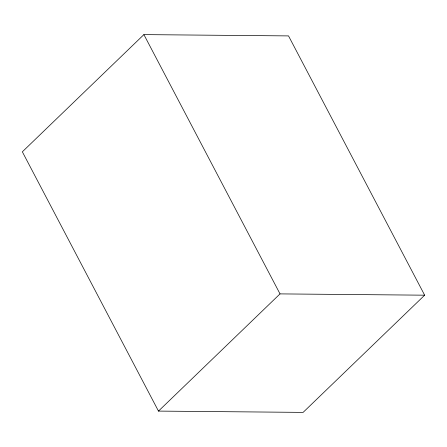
<?xml version="1.0" encoding="UTF-8"?>
<svg xmlns="http://www.w3.org/2000/svg" width="447" height="447" viewBox="0 0 447 447"><rect width="100%" height="100%" fill="white"/><g stroke="black" fill="none" stroke-linecap="round" stroke-linejoin="round"><path stroke-width="0.67" d="M143.9 34.609L22.35 151.812L158.478 411.095L303.1 412.391L424.65 295.188L288.522 35.905L143.9 34.609L280.023 293.891L424.65 295.188M158.478 411.095L280.023 293.891"/></g></svg>
